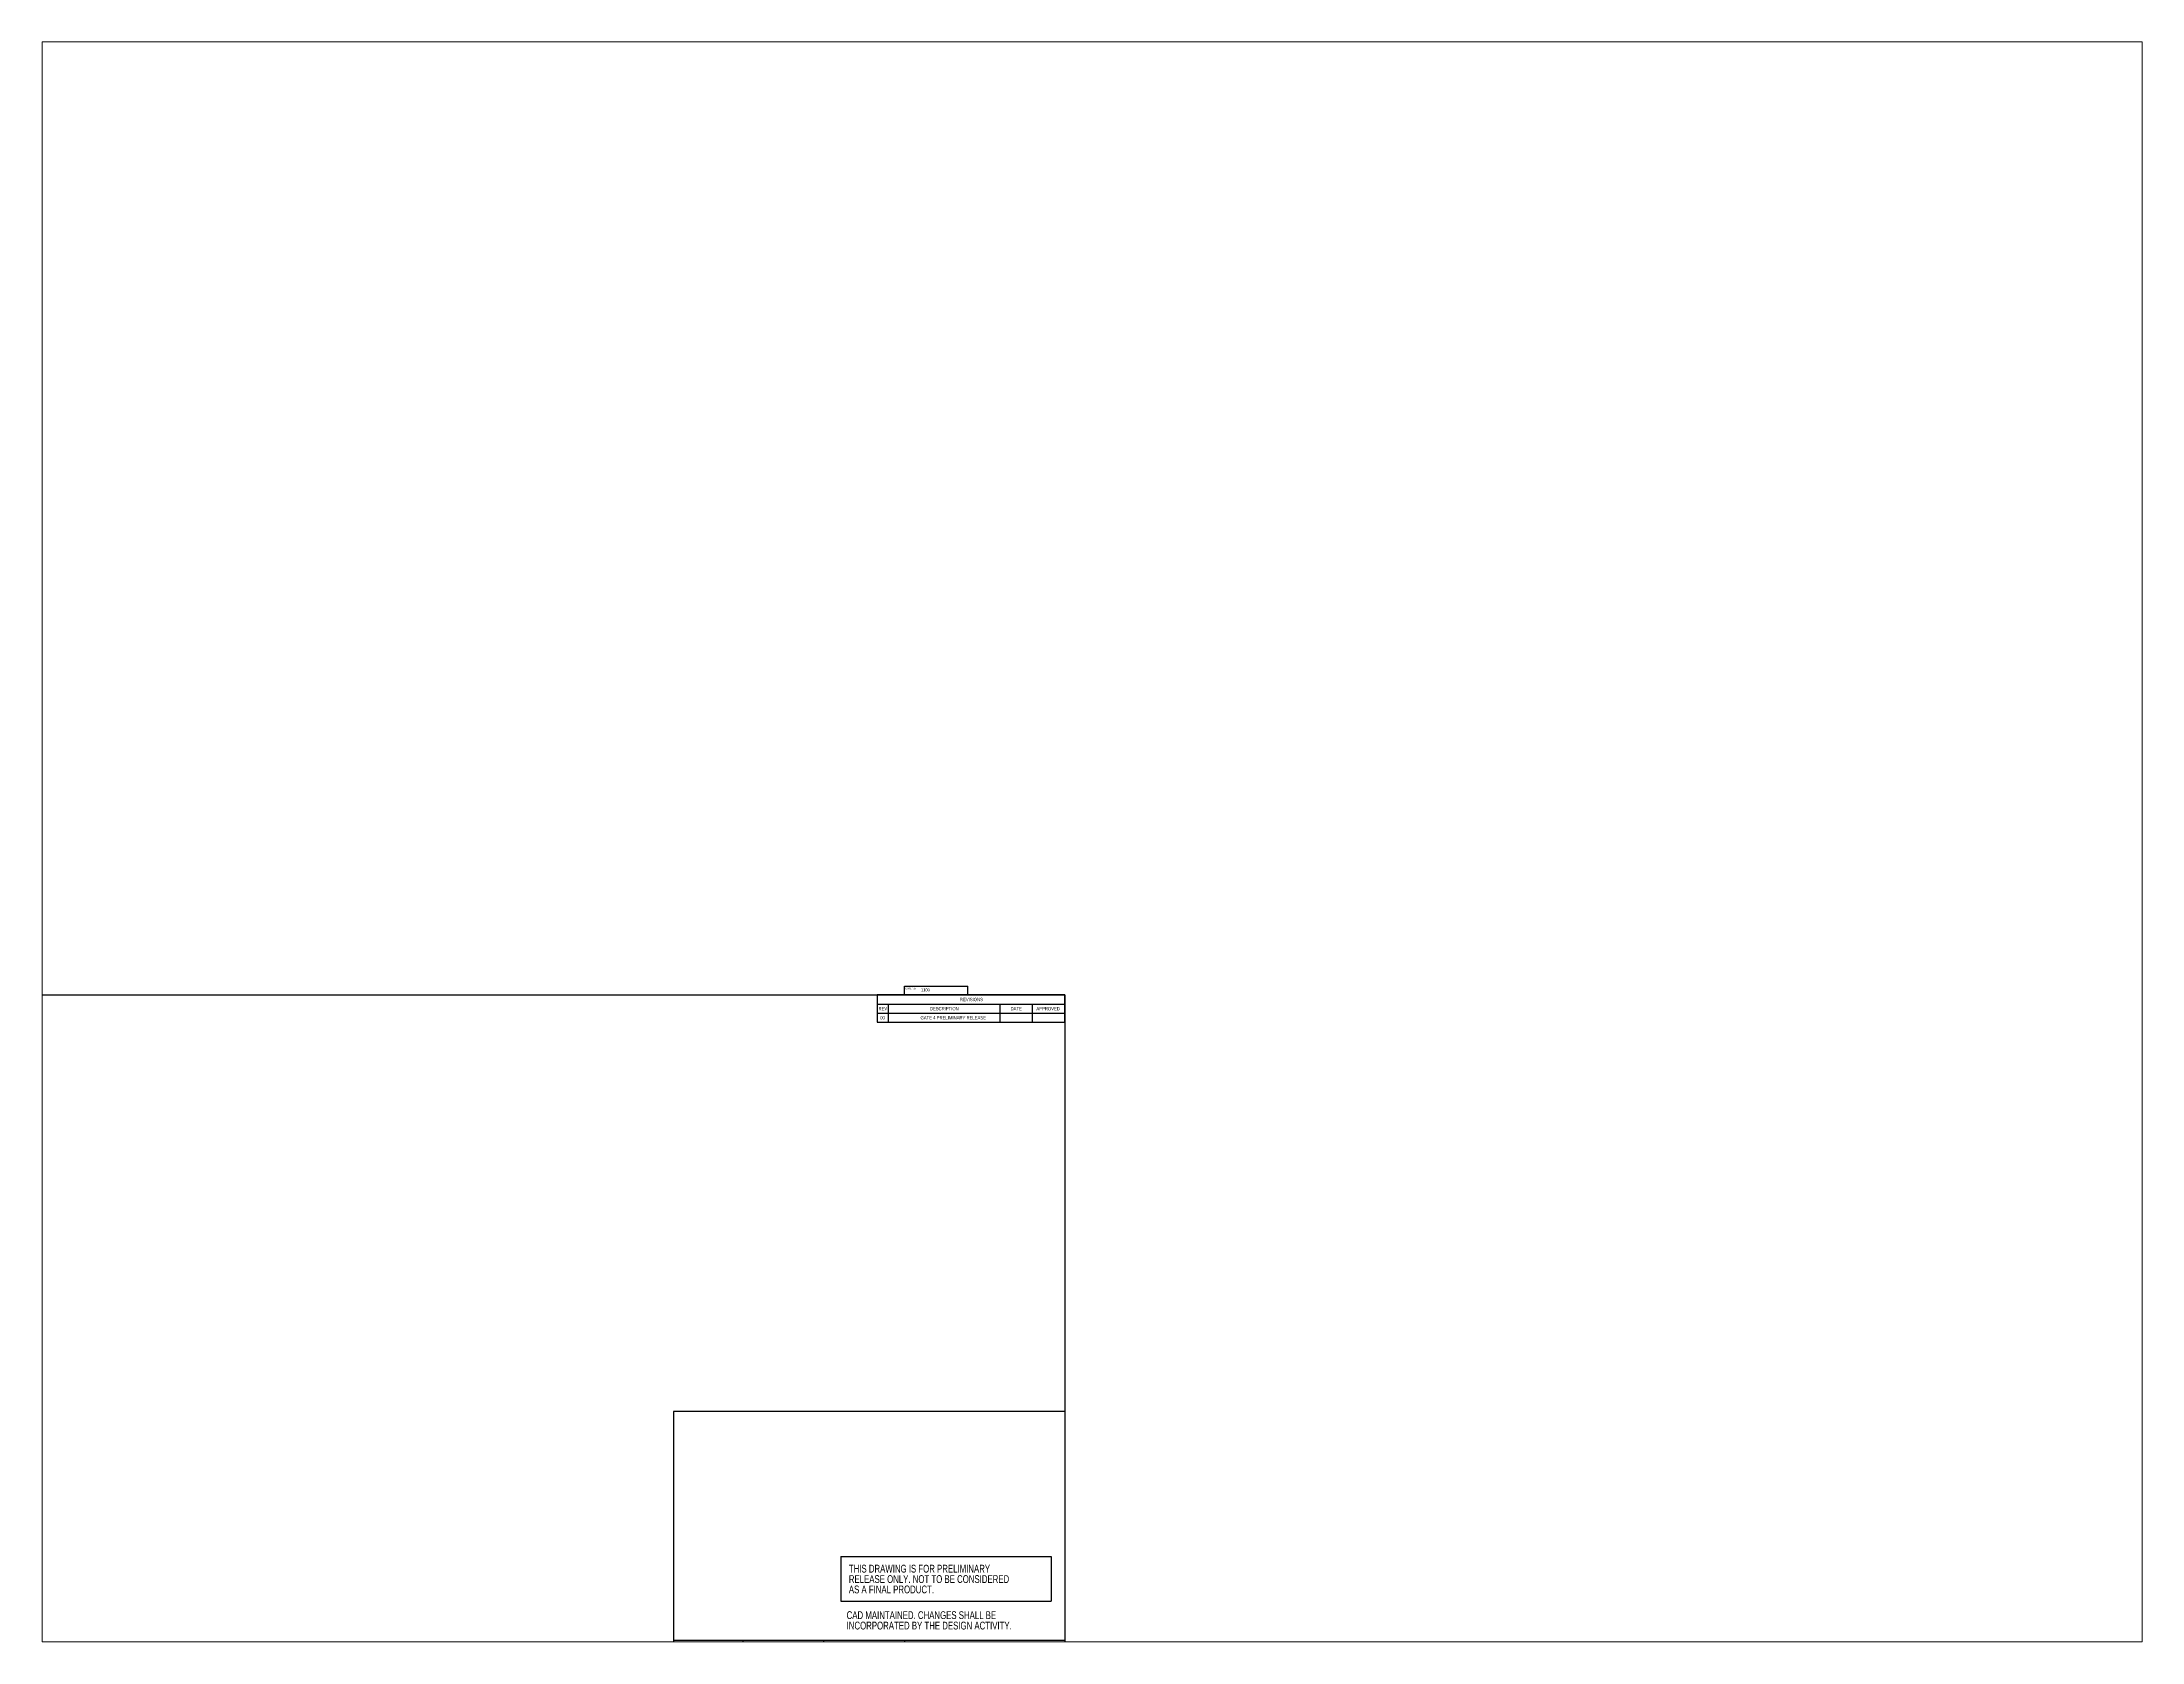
# Paper-space layout 'Layout2' of a CAD drawing. Header units: inches. Extents: x 1.05 to 9.45, y 0.8 to 7.2.
# The model-space entities are those that its viewports show. They can reach past a viewport. Long polylines and large blocks are cut down to what shows.
import ezdxf

# ---------------------------------------------------------------- set-up
doc = ezdxf.new("R2010")
doc.units = ezdxf.units.IN
doc.header["$MEASUREMENT"] = 0
doc.layers.add('SLD-0', color=7, linetype='Continuous')
doc.styles.add('SLDTEXTSTYLE0', font='TXT', dxfattribs={"width": 0.75})
doc.styles.get("Standard").update_dxf_attribs({"font": 'arial.ttf'})

# ---------------------------------------------------------------- blocks, each defined once
blk = doc.blocks.new('SW_TABLEANNOTATION_0')
at = {"color": 0, "linetype": 'Continuous', "lineweight": 25}
for p, q in [((0, 0), (0, -0.338)), ((0, 0), (0.4, 0)), ((0, 0), (0, -1.015)), ((6.955, 0), (0, 0)), ((0.4, 0), (4.55, 0)), ((4.55, 0), (5.75, 0)), ((5.75, 0), (6.955, 0)), ((6.955, 0), (6.955, -0.338)), ((6.955, -1.015), (6.955, 0)), ((0, -0.338), (0, -0.677)), ((0, -0.338), (0.4, -0.338)), ((0, -0.677), (0.4, -0.677)), ((0, -0.677), (0, -1.015)), ((0, -0.677), (6.955, -0.677)), ((0.4, -0.338), (0.4, -0.677)), ((0.4, -0.338), (4.55, -0.338)), ((0.4, -0.677), (4.55, -0.677)), ((0.4, -0.677), (0.4, -1.015)), ((4.55, -0.338), (4.55, -0.677)), ((4.55, -0.338), (5.75, -0.338)), ((4.55, -0.677), (5.75, -0.677)), ((4.55, -0.677), (4.55, -1.015)), ((5.75, -0.338), (5.75, -0.677)), ((5.75, -0.338), (6.955, -0.338)), ((5.75, -0.677), (6.955, -0.677)), ((5.75, -0.677), (5.75, -1.015)), ((6.955, -0.338), (6.955, -0.677)), ((6.955, -0.677), (6.955, -1.015)), ((0, -1.015), (0.4, -1.015)), ((0, -1.015), (6.955, -1.015)), ((0.4, -1.015), (4.55, -1.015)), ((4.55, -1.015), (5.75, -1.015)), ((5.75, -1.015), (6.955, -1.015))]:
    blk.add_line(p, q, dxfattribs=at)
at = {"color": 0, "linetype": 'Continuous', "lineweight": 18, "char_height": 0.125, "attachment_point": 1, "style": 'SLDTEXTSTYLE0'}
for s, insert in [('REV', (0.046, -0.446)), ('DESCRIPTION', (1.952, -0.446)), ('REVISIONS', (3.069, -0.107)), ('DATE', (4.946, -0.446)), ('APPROVED', (5.904, -0.446)), ('00', (0.108, -0.784)), ('GATE 4 PRELIMINARY RELEASE', (1.605, -0.784))]:
    blk.add_mtext(s, dxfattribs=dict(at, insert=insert))
blk = doc.blocks.new('SW_NOTE_0')
at = {"layer": 'SLD-0', "color": 0, "char_height": 0.125, "attachment_point": 1, "style": 'SLDTEXTSTYLE0'}
for s, insert in [('CAD MAINTAINED. CHANGES SHALL BE', (0, 0.161)), ('INCORPORATED BY THE DESIGN ACTIVITY.', (0, -0.006))]:
    blk.add_mtext(s, dxfattribs=dict(at, insert=insert))
blk = doc.blocks.new('CAD_MAINTAINED_D-SIZE')
at = {"layer": 'SLD-0', "color": 7}
blk.add_blockref('SW_NOTE_0', (-3.495, 0.302), dxfattribs=at)
blk = doc.blocks.new('SW_NOTE_0_5')
at = {"layer": 'SLD-0', "color": 0, "char_height": 0.125, "attachment_point": 1, "style": 'SLDTEXTSTYLE0'}
for s, insert in [('THIS DRAWING IS FOR PRELIMINARY', (0, 0.161)), ('AS A FINAL PRODUCT.', (0, -0.172)), ('RELEASE ONLY. NOT TO BE CONSIDERED', (0, -0.006))]:
    blk.add_mtext(s, dxfattribs=dict(at, insert=insert))
blk = doc.blocks.new('PRELIMINARY_RELEASE_D-SIZE')
at = {"layer": 'SLD-0', "lineweight": 25}
for p, q in [((13.172, 2.793), (16.546, 2.793)), ((13.172, 2.793), (13.172, 2.078)), ((16.546, 2.793), (16.546, 2.078)), ((13.172, 2.078), (16.546, 2.078))]:
    blk.add_line(p, q, dxfattribs=at)
at = {"layer": 'SLD-0', "color": 7}
blk.add_blockref('SW_NOTE_0_5', (13.302, 2.502), dxfattribs=at)
blk = doc.blocks.new('SW_NOTE_0_8')
at = {"layer": 'SLD-0', "color": 0, "char_height": 0.125, "attachment_point": 2, "style": 'SLDTEXTSTYLE0'}
for s, insert in [('PURDUE POLYTECHNIC NEW ALBANY', (1.434, 0.161)), ('3000 TECHNOLOGY AVE', (1.422, -0.006)), ('NEW ALBANY, IN 47150', (1.423, -0.172))]:
    blk.add_mtext(s, dxfattribs=dict(at, insert=insert))

msp = doc.modelspace()

# ---------------------------------------------------------------- linework, layer by layer
for p, q in [((2.5, 32.5), (50.5, 32.5)), ((50.5, 32.5), (50.5, 2.5)), ((50.5, 15.217), (34.278, 15.217)), ((34.278, 15.217), (34.278, 5.735)), ((34.278, 5.735), (34.278, 2.5)), ((40.638, 5.735), (50.5, 5.735))]:
    msp.add_line(p, q)
at = {"layer": 'SLD-0', "color": 7, "linetype": 'Continuous', "lineweight": 25}
for p, q in [((43.853, 32.5), (43.853, 32.858)), ((43.853, 32.858), (46.481, 32.858)), ((46.481, 32.5), (46.481, 32.858)), ((34.278, 5.735), (43.874, 5.735)), ((34.278, 5.735), (43.874, 5.735)), ((37.156, 2.857), (37.156, 5.735)), ((40.515, 2.857), (40.515, 5.735)), ((43.874, 2.5), (43.874, 5.735))]:
    msp.add_line(p, q, dxfattribs=at)

# ---------------------------------------------------------------- block references
at = {"color": 7, "linetype": 'Continuous', "lineweight": 18, "xscale": 1.118033988749895, "yscale": 1.118033988749895, "zscale": 1.118033988749895}
msp.add_blockref('SW_TABLEANNOTATION_0', (42.724, 32.5), dxfattribs=at)
at = {"color": 7, "linetype": 'Continuous', "xscale": 2.588277237584212, "yscale": 2.588277237584212, "zscale": 2.588277237584212}
for name, p in [('PRELIMINARY_RELEASE_D-SIZE', (7.116, 1.969)), ('CAD_MAINTAINED_D-SIZE', (50.5, 5.735))]:
    msp.add_blockref(name, p, dxfattribs=at)
at = {"layer": 'SLD-0', "xscale": 1.941207928188159, "yscale": 1.941207928188159, "zscale": 1.552966342550527}
msp.add_blockref('SW_NOTE_0_8', (44.309, 5.275), dxfattribs=at)

# ---------------------------------------------------------------- texts
at = {"insert": (44.535, 32.769), "char_height": 0.1195, "attachment_point": 1}
msp.add_mtext_dynamic_manual_height_columns('1100', width=1.61993, gutter_width=0.534, heights=[0], dxfattribs=at)
at = {"layer": 'SLD-0', "attachment_point": 2, "style": 'SLDTEXTSTYLE0'}
for s, insert, char_height in [('DWG. NO.', (44.123, 32.807), 0.0746), ('PREPARED', (35.699, 5.374), 0.3838)]:
    msp.add_mtext(s, dxfattribs=dict(at, insert=insert, char_height=char_height))
for s, insert, char_height, width in [('E. EICKHOLTZ', (38.848, 5.283), 0.38384, 3.43191), ('2021/02/08', (42.11, 5.332), 0.3838, 2.44698)]:
    msp.add_mtext(s, dxfattribs=dict(at, insert=insert, char_height=char_height, width=width))

psp = doc.layouts.new('Layout2')

# ---------------------------------------------------------------- viewports
at = {"layer": '0'}
psp.add_viewport(center=(5.25, 4), size=(8.4, 6.4), view_center_point=(51.6327, 38.8446), view_height=66.374077, dxfattribs=at)

doc.saveas('drawing.dxf')
